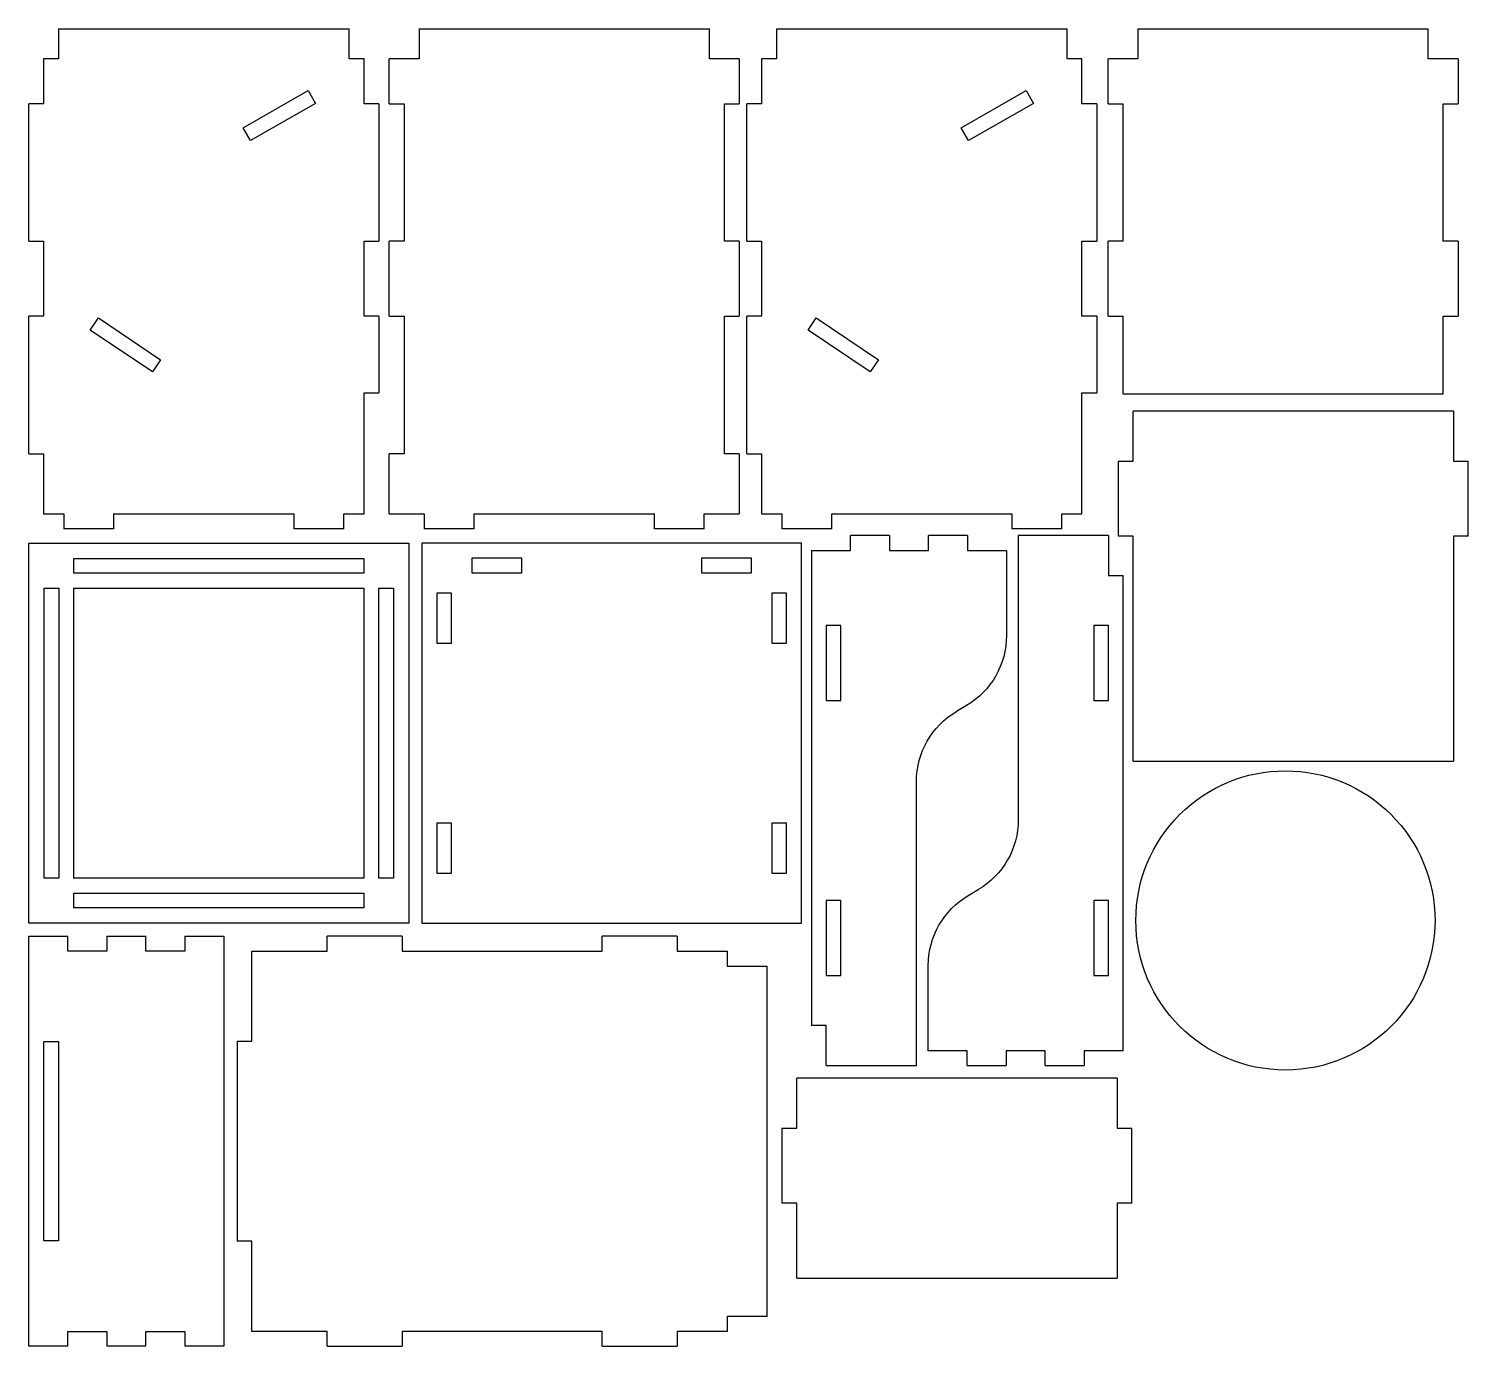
# Model space of a CAD drawing. Extents: x 5 to 293, y 28 to 292.
import ezdxf

# ---------------------------------------------------------------- set-up
doc = ezdxf.new("R2010")
doc.units = 0
doc.layers.add('Decoupe_3', color=7, linetype='CONTINUOUS')

msp = doc.modelspace()

# ---------------------------------------------------------------- linework, layer by layer
at = {"layer": 'Decoupe_3', "color": 4}
for points in [[(10.95, 292), (69.05, 292)], [(10.95, 292), (10.95, 286)], [(69.05, 286), (69.05, 292)], [(83.047778, 292), (141.147778, 292)], [(83.047778, 292), (83.047778, 286)], [(141.147778, 286), (141.147778, 292)], [(154.581117, 292), (212.681117, 292)], [(154.581117, 292), (154.581117, 286)], [(212.681117, 286), (212.681117, 292)], [(226.867505, 292), (284.967505, 292)], [(226.867505, 292), (226.867505, 286)], [(284.967505, 286), (284.967505, 292)], [(10.95, 286), (7.95, 286)], [(7.95, 286), (7.95, 277)], [(72.05, 286), (69.05, 286)], [(72.05, 277), (72.05, 286)], [(77.097778, 277), (77.097778, 286)], [(83.047778, 286), (77.097778, 286)], [(147.097778, 286), (141.147778, 286)], [(147.097778, 286), (147.097778, 277)], [(154.581117, 286), (151.581117, 286)], [(151.581117, 286), (151.581117, 277)], [(215.681117, 286), (212.681117, 286)], [(215.681117, 277), (215.681117, 286)], [(220.917505, 277), (220.917505, 286)], [(226.867505, 286), (220.917505, 286)], [(290.917505, 286), (284.967505, 286)], [(290.917505, 286), (290.917505, 277)], [(7.95, 277), (5, 277)], [(5, 249.5), (5, 277)], [(75, 277), (72.05, 277)], [(75, 277), (75, 249.5)], [(77.097778, 277), (80.047778, 277)], [(80.047778, 277), (80.047778, 249.5)], [(144.147778, 277), (147.097778, 277)], [(144.147778, 249.5), (144.147778, 277)], [(151.581117, 277), (148.631117, 277)], [(148.631117, 249.5), (148.631117, 277)], [(218.631117, 277), (215.681117, 277)], [(218.631117, 277), (218.631117, 249.5)], [(220.917505, 277), (223.867505, 277)], [(223.867505, 277), (223.867505, 249.5)], [(287.967505, 277), (290.917505, 277)], [(287.967505, 249.5), (287.967505, 277)], [(5, 249.5), (7.95, 249.5)], [(7.95, 249.5), (7.95, 234.5)], [(72.05, 249.5), (75, 249.5)], [(72.05, 234.5), (72.05, 249.5)], [(77.097778, 234.5), (77.097778, 249.5)], [(80.047778, 249.5), (77.097778, 249.5)], [(147.097778, 249.5), (144.147778, 249.5)], [(147.097778, 249.5), (147.097778, 234.5)], [(148.631117, 249.5), (151.581117, 249.5)], [(151.581117, 249.5), (151.581117, 234.5)], [(215.681117, 249.5), (218.631117, 249.5)], [(215.681117, 234.5), (215.681117, 249.5)], [(220.917505, 234.5), (220.917505, 249.5)], [(223.867505, 249.5), (220.917505, 249.5)], [(290.917505, 249.5), (287.967505, 249.5)], [(290.917505, 249.5), (290.917505, 234.5)], [(7.95, 234.5), (5, 234.5)], [(5, 206.95), (5, 234.5)], [(75, 234.5), (72.05, 234.5)], [(75, 234.5), (75, 219.15)], [(77.097778, 234.5), (80.047778, 234.5)], [(80.047778, 234.5), (80.047778, 207)], [(144.147778, 234.5), (147.097778, 234.5)], [(144.147778, 207), (144.147778, 234.5)], [(151.581117, 234.5), (148.631117, 234.5)], [(148.631117, 206.95), (148.631117, 234.5)], [(218.631117, 234.5), (215.681117, 234.5)], [(218.631117, 234.5), (218.631117, 219.15)], [(220.917505, 234.5), (223.867505, 234.5)], [(223.867505, 234.5), (223.867505, 219)], [(287.967505, 234.5), (290.917505, 234.5)], [(287.967505, 219), (287.967505, 234.5)], [(72.05, 219.15), (75, 219.15)], [(72.05, 194.95), (72.05, 219.15)], [(215.681117, 219.15), (218.631117, 219.15)], [(215.681117, 194.95), (215.681117, 219.15)], [(223.867505, 219), (287.967505, 219)], [(289.996533, 215.49593), (225.896543, 215.49593)], [(225.896543, 205.49593), (225.896543, 215.49593)], [(289.996533, 215.49593), (289.996533, 205.49593)], [(5, 206.95), (7.95, 206.95)], [(7.95, 206.95), (7.95, 194.95)], [(77.097778, 194.95), (77.097778, 207)], [(80.047778, 207), (77.097778, 207)], [(147.097778, 207), (144.147778, 207)], [(147.097778, 207), (147.097778, 194.95)], [(148.631117, 206.95), (151.581117, 206.95)], [(151.581117, 206.95), (151.581117, 194.95)], [(222.946543, 205.49593), (225.896543, 205.49593)], [(222.946543, 205.49593), (222.946543, 190.49563)], [(289.996533, 205.49593), (292.946533, 205.49593)], [(292.946533, 190.49563), (292.946533, 205.49593)], [(7.95, 194.95), (12, 194.95)], [(12, 194.95), (12, 192)], [(22, 192), (22, 194.95)], [(22, 194.95), (58, 194.95)], [(58, 194.95), (58, 192)], [(68, 194.95), (72.05, 194.95)], [(68, 192), (68, 194.95)], [(77.097778, 194.95), (84.097778, 194.95)], [(84.097778, 194.95), (84.097778, 192)], [(94.097778, 194.95), (130.097778, 194.95)], [(94.097778, 192), (94.097778, 194.95)], [(130.097778, 194.95), (130.097778, 192)], [(140.097778, 194.95), (147.097778, 194.95)], [(140.097778, 192), (140.097778, 194.95)], [(151.581117, 194.95), (155.631117, 194.95)], [(155.631117, 194.95), (155.631117, 192)], [(165.631117, 192), (165.631117, 194.95)], [(165.631117, 194.95), (201.631117, 194.95)], [(201.631117, 194.95), (201.631117, 192)], [(211.631117, 194.95), (215.681117, 194.95)], [(211.631117, 192), (211.631117, 194.95)], [(22, 192), (12, 192)], [(68, 192), (58, 192)], [(94.097778, 192), (84.097778, 192)], [(140.097778, 192), (130.097778, 192)], [(165.631117, 192), (155.631117, 192)], [(161.56329, 187.659722), (169.36331, 187.659722), (169.36331, 190.609722)], [(177.16331, 190.609722), (169.36331, 190.609722)], [(177.16331, 190.609722), (177.16331, 187.659722), (184.96329, 187.659722), (184.96329, 190.609722)], [(192.76329, 190.609722), (184.96329, 190.609722)], [(192.76329, 190.609722), (192.76329, 187.659722), (200.56329, 187.659722)], [(211.631117, 192), (201.631117, 192)], [(202.92989, 190.60972), (202.92989, 133.78822)], [(220.97987, 190.60972), (202.92989, 190.60972)], [(220.97987, 190.60972), (220.97987, 182.60972), (223.92989, 182.60972)], [(225.896543, 190.49563), (222.946543, 190.49563)], [(225.896543, 145.49563), (225.896543, 190.49563)], [(289.996533, 190.49563), (289.996533, 145.49563)], [(292.946533, 190.49563), (289.996533, 190.49563)], [(5, 189.112834), (81, 189.112834)], [(5, 113.112834), (5, 189.112834)], [(81, 189.112834), (81, 113.112834), (5, 113.112834)], [(83.589637, 189.112834), (83.589637, 113.112834)], [(159.589637, 113.112834), (159.589637, 189.112834), (83.589637, 189.112834)], [(161.56329, 187.659722), (161.56329, 92.609322)], [(200.56329, 187.659722), (200.56329, 170.609722)], [(223.92989, 87.55932), (223.92989, 182.60972)], [(192.56329, 156.609322), (190.56329, 155.430822)], [(225.896543, 145.49563), (289.996533, 145.49563)], [(182.56329, 84.609322), (182.56329, 141.430822)], [(192.92989, 118.60972), (194.92989, 119.78822)], [(83.589637, 113.112834), (159.589637, 113.112834)], [(12.77617, 28.45684), (4.97617, 28.45684), (4.97617, 110.45688), (12.77617, 110.45688)], [(12.77617, 107.50688), (12.77617, 110.45688)], [(20.57617, 110.45688), (20.57617, 107.50688)], [(20.57617, 110.45688), (28.37617, 110.45688)], [(28.37617, 107.50688), (28.37617, 110.45688)], [(36.17617, 110.45688), (43.97617, 110.45688)], [(36.17617, 110.45688), (36.17617, 107.50688)], [(43.97617, 110.45688), (43.97617, 28.45684)], [(79.68105, 110.45688), (64.68105, 110.45688)], [(64.68105, 107.50688), (64.68105, 110.45688)], [(79.68105, 110.45688), (79.68105, 107.50688)], [(134.68085, 110.45688), (119.68085, 110.45688)], [(119.68085, 107.50688), (119.68085, 110.45688)], [(134.68085, 110.45688), (134.68085, 107.50688)], [(20.57617, 107.50688), (12.77617, 107.50688)], [(36.17617, 107.50688), (28.37617, 107.50688)], [(49.63105, 107.50688), (64.68105, 107.50688)], [(49.63105, 89.45684), (49.63105, 107.50688)], [(79.68105, 107.50688), (119.68085, 107.50688)], [(134.68085, 107.50688), (144.680847, 107.50688)], [(144.680847, 107.50688), (144.680847, 104.50688)], [(144.680847, 104.50688), (152.680847, 104.50688)], [(152.680847, 34.40684), (152.680847, 104.50688)], [(184.92989, 87.55932), (184.92989, 104.60932)], [(164.51331, 84.609322), (164.51331, 92.609322), (161.56329, 92.609322)], [(46.68105, 89.45684), (49.63105, 89.45684)], [(46.68105, 89.45684), (46.68105, 49.45684)], [(192.72989, 84.60932), (192.72989, 87.55932), (184.92989, 87.55932)], [(208.32987, 84.60932), (208.32987, 87.55932), (200.52989, 87.55932), (200.52989, 84.60932)], [(223.92989, 87.55932), (216.12987, 87.55932), (216.12987, 84.60932)], [(164.51331, 84.609322), (182.56329, 84.609322)], [(192.72989, 84.60932), (200.52989, 84.60932)], [(208.32987, 84.60932), (216.12987, 84.60932)], [(222.70432, 82.04713), (158.60432, 82.04713)], [(158.60432, 72.04713), (158.60432, 82.04713)], [(222.70432, 82.04713), (222.70432, 72.04713)], [(155.65432, 72.04713), (158.60432, 72.04713)], [(155.65432, 72.04713), (155.65432, 57.04713)], [(222.70432, 72.04713), (225.65432, 72.04713)], [(225.65432, 57.04713), (225.65432, 72.04713)], [(158.60432, 57.04713), (155.65432, 57.04713)], [(158.60432, 42.04713), (158.60432, 57.04713)], [(222.70432, 57.04713), (222.70432, 42.04713)], [(225.65432, 57.04713), (222.70432, 57.04713)], [(49.63105, 49.45684), (46.68105, 49.45684)], [(49.63105, 31.40684), (49.63105, 49.45684)], [(158.60432, 42.04713), (222.70432, 42.04713)], [(144.680847, 34.40684), (144.680847, 31.40684)], [(152.680847, 34.40684), (144.680847, 34.40684)], [(12.77617, 31.40684), (20.57617, 31.40684)], [(12.77617, 28.45684), (12.77617, 31.40684)], [(20.57617, 31.40684), (20.57617, 28.45684)], [(28.37617, 31.40684), (36.17617, 31.40684)], [(28.37617, 28.45684), (28.37617, 31.40684)], [(36.17617, 31.40684), (36.17617, 28.45684)], [(64.68105, 31.40684), (49.63105, 31.40684)], [(64.68105, 28.45684), (64.68105, 31.40684)], [(79.68105, 31.40684), (79.68105, 28.45684)], [(119.68085, 31.40684), (79.68105, 31.40684)], [(119.68085, 28.45684), (119.68085, 31.40684)], [(134.68085, 31.40684), (134.68085, 28.45684)], [(144.680847, 31.40684), (134.68085, 31.40684)], [(28.37617, 28.45684), (20.57617, 28.45684)], [(43.97617, 28.45684), (36.17617, 28.45684)], [(64.68105, 28.45684), (79.68105, 28.45684)], [(119.68085, 28.45684), (134.68085, 28.45684)]]:
    msp.add_lwpolyline(points, dxfattribs=at)
at = {"layer": 'Decoupe_3', "color": 5}
for points in [[(47.8574, 272.212), (60.8984, 279.6236)], [(60.8984, 279.6236), (62.356, 277.0589)], [(191.488517, 272.212), (204.529517, 279.6236)], [(204.529517, 279.6236), (205.987117, 277.0589)], [(62.356, 277.0589), (49.315, 269.6473)], [(205.987117, 277.0589), (192.946117, 269.6473)], [(49.315, 269.6473), (47.8574, 272.212)], [(192.946117, 269.6473), (191.488517, 272.212)], [(17.25, 231.7158), (18.8954, 234.1643)], [(18.8954, 234.1643), (31.3454, 225.7979)], [(160.881117, 231.7158), (162.526517, 234.1643)], [(162.526517, 234.1643), (174.976517, 225.7979)], [(29.7, 223.3494), (17.25, 231.7158)], [(173.331117, 223.3494), (160.881117, 231.7158)], [(31.3454, 225.7979), (29.7, 223.3494)], [(174.976517, 225.7979), (173.331117, 223.3494)], [(14, 186.062834), (72, 186.062834)], [(14, 183.112834), (14, 186.062834)], [(72, 186.062834), (72, 183.112834)], [(93.589637, 186.112834), (93.589637, 183.162834)], [(103.589637, 186.112834), (93.589637, 186.112834)], [(103.589637, 183.162834), (103.589637, 186.112834)], [(139.589637, 186.112834), (139.589637, 183.162834)], [(149.589637, 186.112834), (139.589637, 186.112834)], [(149.589637, 183.162834), (149.589637, 186.112834)], [(72, 183.112834), (14, 183.112834)], [(93.589637, 183.162834), (103.589637, 183.162834)], [(139.589637, 183.162834), (149.589637, 183.162834)], [(8.05, 180.112834), (11, 180.112834)], [(8.05, 122.112834), (8.05, 180.112834)], [(11, 180.112834), (11, 122.112834)], [(75, 122.112834), (75, 180.112834)], [(75, 180.112834), (77.95, 180.112834)], [(77.95, 180.112834), (77.95, 122.112834)], [(86.589637, 179.112834), (86.589637, 169.112834)], [(89.539637, 179.112834), (86.589637, 179.112834)], [(89.539637, 169.112834), (89.539637, 179.112834)], [(153.639637, 179.112834), (153.639637, 169.112834)], [(156.589637, 179.112834), (153.639637, 179.112834)], [(156.589637, 169.112834), (156.589637, 179.112834)], [(167.46331, 172.609722), (164.51331, 172.609722)], [(164.51331, 172.609722), (164.51331, 157.609322), (167.46331, 157.609322)], [(167.46331, 157.609322), (167.46331, 172.609722)], [(218.02987, 172.60972), (218.02987, 157.60972)], [(220.97987, 172.60972), (218.02987, 172.60972)], [(218.02987, 157.60972), (220.97987, 157.60972), (220.97987, 172.60972)], [(86.589637, 169.112834), (89.539637, 169.112834)], [(153.639637, 169.112834), (156.589637, 169.112834)], [(89.539637, 133.112834), (86.589637, 133.112834)], [(86.589637, 133.112834), (86.589637, 123.112834)], [(89.539637, 123.112834), (89.539637, 133.112834)], [(153.639637, 133.112834), (153.639637, 123.112834)], [(156.589637, 133.112834), (153.639637, 133.112834)], [(156.589637, 123.112834), (156.589637, 133.112834)], [(11, 122.112834), (8.05, 122.112834)], [(77.95, 122.112834), (75, 122.112834)], [(86.589637, 123.112834), (89.539637, 123.112834)], [(153.639637, 123.112834), (156.589637, 123.112834)], [(14, 119.112834), (72, 119.112834)], [(14, 116.162834), (14, 119.112834)], [(72, 119.112834), (72, 116.162834)], [(72, 116.162834), (14, 116.162834)], [(167.46331, 117.609322), (164.51331, 117.609322), (164.51331, 102.609322)], [(167.46331, 102.609322), (167.46331, 117.609322)], [(218.02987, 117.60972), (218.02987, 102.60932)], [(220.97987, 102.60932), (220.97987, 117.60972), (218.02987, 117.60972)], [(164.51331, 102.609322), (167.46331, 102.609322)], [(218.02987, 102.60932), (220.97987, 102.60932)], [(7.97617, 89.40688), (10.92617, 89.40688)], [(7.97617, 49.50688), (7.97617, 89.40688)], [(10.92617, 89.40688), (10.92617, 49.50688)], [(10.92617, 49.50688), (7.97617, 49.50688)]]:
    msp.add_lwpolyline(points, dxfattribs=at)
at = {"layer": 'Decoupe_3', "color": 6}
for points in [[(14, 180.112834), (72, 180.112834)], [(14, 122.112834), (14, 180.112834)], [(72, 180.112834), (72, 122.112834), (14, 122.112834)]]:
    msp.add_lwpolyline(points, dxfattribs=at)
at = {"layer": 'Decoupe_3', "color": 5}
msp.add_lwpolyline([(286.30782, 113.63174), (286.30782, 113.63174)], close=True, dxfattribs=at)
at = {"layer": 'Decoupe_3', "color": 4}
for points in [[(200.56329, 170.609722), (200.563432, 164.855683), (197.520616, 159.530603), (192.56329, 156.609322)], [(182.56329, 141.430822), (182.56329, 147.184718), (185.606087, 152.509613), (190.56329, 155.430822)], [(202.92989, 133.78822), (202.92989, 128.034324), (199.887093, 122.709429), (194.92989, 119.78822)], [(184.92989, 104.60932), (184.929748, 110.363359), (187.972564, 115.688439), (192.92989, 118.60972)]]:
    msp.add_open_spline(points, degree=3, dxfattribs=at)
at = {"layer": 'Decoupe_3', "color": 5}
for points in [[(235.214711, 134.795199), (240.827609, 140.408097), (248.440333, 143.56139), (256.37817, 143.56139)], [(256.37817, 143.56139), (264.316007, 143.56139), (271.928731, 140.408097), (277.541629, 134.795199)], [(226.44852, 113.63174), (226.44852, 121.569577), (229.601813, 129.182301), (235.214711, 134.795199)], [(277.541629, 134.795199), (283.154527, 129.182301), (286.30782, 121.569577), (286.30782, 113.63174)], [(256.37817, 83.7021), (239.848484, 83.702099), (226.448525, 97.102054), (226.44852, 113.63174)], [(286.30782, 113.63174), (286.307815, 97.102054), (272.907856, 83.702099), (256.37817, 83.7021)]]:
    msp.add_open_spline(points, degree=3, dxfattribs=at)

doc.saveas('drawing.dxf')
